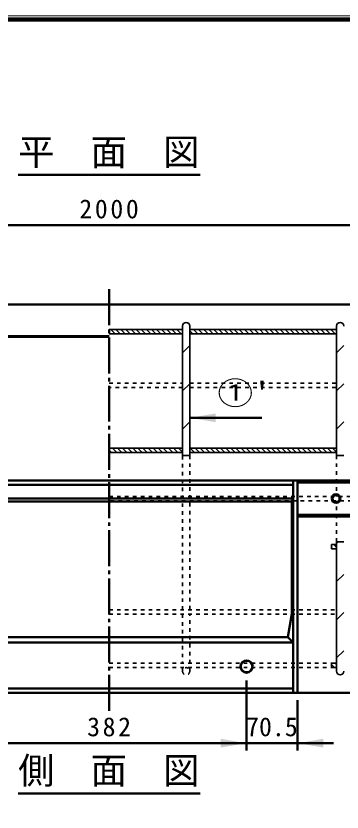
# Model space of a CAD drawing. Units: millimetres, scale not verified. Extents: x 100 to 4105, y 100 to 2870.
# Drawn here: x 2805 to 3258, y 1763 to 2870 of the extents above; entities that cross this region are included whole.
import ezdxf
from ezdxf.enums import TextEntityAlignment as Align

# ---------------------------------------------------------------- set-up
doc = ezdxf.new("R2010")
doc.units = ezdxf.units.MM
doc.header["$LTSCALE"] = 5
doc.linetypes.add('USER1', pattern=[2.2, 1, -1.2])
doc.linetypes.add('USER2', pattern=[13.4, 10, -1.2, 1, -1.2])
doc.layers.add('V-nasSTD', color=7, linetype='Continuous', lineweight=35)
doc.styles.add('ＭＳ ゴシック', font='')
doc.styles.get('ＭＳ ゴシック').set_extended_font_data('MS Gothic')

msp = doc.modelspace()

# ---------------------------------------------------------------- hatches: boundary and pattern name
at = {"layer": 'V-nasSTD'}
for points in [[(3082.168, 2317.208), (3046.168, 2311.208), (3082.168, 2305.208)], [(3089.168, 1852.887), (3125.168, 1858.887), (3089.168, 1864.887)], [(3231.668, 1864.887), (3195.668, 1858.887), (3231.668, 1852.887)]]:
    msp.add_hatch(color=256, dxfattribs=at).paths.add_polyline_path(points)

# ---------------------------------------------------------------- linework, layer by layer
at = {"layer": 'V-nasSTD', "lineweight": 100}
msp.add_line((4100, 2865), (105, 2865), dxfattribs=at)
at = {"layer": 'V-nasSTD', "lineweight": 50}
for p, q in [((2807.764, 2648.887), (3060.571, 2648.887)), ((1934.168, 2578.887), (3934.168, 2578.887)), ((3934.168, 2468.887), (1934.168, 2468.887)), ((2934.168, 2424.887), (1934.168, 2424.887)), ((2934.168, 2423.887), (1934.168, 2423.887)), ((3046.168, 2311.208), (3146.168, 2311.208)), ((2678.668, 2223.887), (3189.668, 2223.887)), ((2678.668, 2217.887), (3189.668, 2217.887)), ((3189.668, 2223.887), (3189.668, 1928.887)), ((3195.668, 2223.887), (3189.668, 2223.887)), ((3195.668, 2223.887), (3934.168, 2223.887)), ((3195.668, 2223.887), (3195.668, 2220.887)), ((3195.668, 2223.887), (3195.668, 1928.887)), ((3195.668, 2221.387), (3934.168, 2221.387)), ((2678.668, 2198.887), (3189.668, 2198.887)), ((2680.417, 2194.987), (3187.918, 2194.987)), ((3187.918, 2194.987), (3189.668, 2198.887)), ((3187.918, 2194.987), (3187.918, 2038.887)), ((3934.168, 2176.387), (3195.668, 2176.387)), ((3195.668, 2173.887), (3934.168, 2173.887)), ((3182.48, 2006.057), (3187.918, 2038.887)), ((2685.855, 2006.057), (3182.48, 2006.057)), ((3182.48, 2006.057), (3189.668, 1998.887)), ((2678.668, 1998.887), (3189.668, 1998.887)), ((3125.168, 1848.887), (3125.168, 1945.887)), ((2678.668, 1934.887), (3189.668, 1934.887)), ((2678.668, 1928.887), (3189.668, 1928.887)), ((3195.668, 1928.887), (3189.668, 1928.887)), ((3195.668, 1928.887), (3189.668, 1928.887)), ((3195.668, 1928.887), (3189.668, 1928.887)), ((3195.668, 1928.887), (3189.668, 1928.887)), ((3195.668, 1928.887), (3189.668, 1928.887)), ((3195.668, 1928.887), (3189.668, 1928.887)), ((3195.668, 1928.887), (3189.668, 1928.887)), ((3195.668, 1928.887), (3189.668, 1928.887)), ((3195.668, 1928.887), (3934.168, 1928.887)), ((3195.668, 1848.887), (3195.668, 1918.887)), ((2743.168, 1858.887), (3125.168, 1858.887)), ((3125.168, 1858.887), (3195.668, 1858.887)), ((3245.668, 1858.887), (3195.668, 1858.887)), ((2807.764, 1788.887), (3060.571, 1788.887))]:
    msp.add_line(p, q, dxfattribs=at)
at = {"layer": 'V-nasSTD', "linetype": 'USER2', "lineweight": 50}
msp.add_line((2934.168, 1903.887), (2934.168, 2493.887), dxfattribs=at)
at = {"layer": 'V-nasSTD'}
for p, q in [((3036.168, 2438.887), (3036.168, 2258.887)), ((3046.168, 2258.887), (3046.168, 2438.887)), ((3250.168, 2438.887), (3250.168, 2258.887)), ((2934.168, 2433.887), (3036.168, 2433.887)), ((2934.168, 2429.037), (2935.318, 2427.887)), ((3036.168, 2427.887), (2934.168, 2427.887)), ((2936.389, 2433.887), (2942.389, 2427.887)), ((2943.46, 2433.887), (2949.46, 2427.887)), ((2950.531, 2433.887), (2956.531, 2427.887)), ((2957.602, 2433.887), (2963.602, 2427.887)), ((2964.673, 2433.887), (2970.673, 2427.887)), ((2971.744, 2433.887), (2977.744, 2427.887)), ((2978.815, 2433.887), (2984.815, 2427.887)), ((2985.886, 2433.887), (2991.886, 2427.887)), ((2992.957, 2433.887), (2998.957, 2427.887)), ((3000.029, 2433.887), (3006.029, 2427.887)), ((3007.1, 2433.887), (3013.1, 2427.887)), ((3014.171, 2433.887), (3020.171, 2427.887)), ((3021.242, 2433.887), (3027.242, 2427.887)), ((3028.313, 2433.887), (3034.313, 2427.887)), ((3035.384, 2433.887), (3036.168, 2433.103)), ((3046.168, 2433.887), (3250.168, 2433.887)), ((3046.168, 2432.042), (3050.323, 2427.887)), ((3046.168, 2427.887), (3250.168, 2427.887)), ((3051.394, 2433.887), (3057.394, 2427.887)), ((3058.465, 2433.887), (3064.465, 2427.887)), ((3065.536, 2433.887), (3071.536, 2427.887)), ((3072.607, 2433.887), (3078.607, 2427.887)), ((3079.678, 2433.887), (3085.678, 2427.887)), ((3086.749, 2433.887), (3092.749, 2427.887)), ((3093.82, 2433.887), (3099.82, 2427.887)), ((3100.891, 2433.887), (3106.891, 2427.887)), ((3107.962, 2433.887), (3113.962, 2427.887)), ((3115.034, 2433.887), (3121.034, 2427.887)), ((3122.105, 2433.887), (3128.105, 2427.887)), ((3129.176, 2433.887), (3135.176, 2427.887)), ((3136.247, 2433.887), (3142.247, 2427.887)), ((3143.318, 2433.887), (3149.318, 2427.887)), ((3150.389, 2433.887), (3156.389, 2427.887)), ((3157.46, 2433.887), (3163.46, 2427.887)), ((3164.531, 2433.887), (3170.531, 2427.887)), ((3171.602, 2433.887), (3177.602, 2427.887)), ((3178.673, 2433.887), (3184.673, 2427.887)), ((3185.744, 2433.887), (3191.744, 2427.887)), ((3192.815, 2433.887), (3198.815, 2427.887)), ((3199.886, 2433.887), (3205.886, 2427.887)), ((3206.957, 2433.887), (3212.957, 2427.887)), ((3214.029, 2433.887), (3220.029, 2427.887)), ((3221.1, 2433.887), (3227.1, 2427.887)), ((3228.171, 2433.887), (3234.171, 2427.887)), ((3235.242, 2433.887), (3241.242, 2427.887)), ((3242.313, 2433.887), (3248.313, 2427.887)), ((3249.384, 2433.887), (3250.168, 2433.103)), ((3036.168, 2401.639), (3046.168, 2411.639)), ((3250.168, 2401.639), (3260.168, 2411.639)), ((3036.168, 2348.606), (3046.168, 2358.606)), ((3250.168, 2348.606), (3260.168, 2358.606)), ((3036.168, 2295.573), (3046.168, 2305.573)), ((3250.168, 2295.573), (3260.168, 2305.573)), ((2934.168, 2268.887), (3036.168, 2268.887)), ((2934.168, 2266.402), (2937.683, 2262.887)), ((3036.168, 2262.887), (2934.168, 2262.887)), ((2938.754, 2268.887), (2944.754, 2262.887)), ((2945.825, 2268.887), (2951.825, 2262.887)), ((2952.896, 2268.887), (2958.896, 2262.887)), ((2959.968, 2268.887), (2965.968, 2262.887)), ((2967.039, 2268.887), (2973.039, 2262.887)), ((2974.11, 2268.887), (2980.11, 2262.887)), ((2981.181, 2268.887), (2987.181, 2262.887)), ((2988.252, 2268.887), (2994.252, 2262.887)), ((2995.323, 2268.887), (3001.323, 2262.887)), ((3002.394, 2268.887), (3008.394, 2262.887)), ((3009.465, 2268.887), (3015.465, 2262.887)), ((3016.536, 2268.887), (3022.536, 2262.887)), ((3023.607, 2268.887), (3029.607, 2262.887)), ((3030.678, 2268.887), (3036.168, 2263.397)), ((3036.168, 2258.887), (3046.168, 2258.887)), ((3046.168, 2268.887), (3250.168, 2268.887)), ((3046.168, 2262.887), (3250.168, 2262.887)), ((3046.688, 2268.887), (3052.688, 2262.887)), ((3053.759, 2268.887), (3059.759, 2262.887)), ((3060.83, 2268.887), (3066.83, 2262.887)), ((3067.902, 2268.887), (3073.902, 2262.887)), ((3074.973, 2268.887), (3080.973, 2262.887)), ((3082.044, 2268.887), (3088.044, 2262.887)), ((3089.115, 2268.887), (3095.115, 2262.887)), ((3096.186, 2268.887), (3102.186, 2262.887)), ((3103.257, 2268.887), (3109.257, 2262.887)), ((3110.328, 2268.887), (3116.328, 2262.887)), ((3117.399, 2268.887), (3123.399, 2262.887)), ((3124.47, 2268.887), (3130.47, 2262.887)), ((3131.541, 2268.887), (3137.541, 2262.887)), ((3138.612, 2268.887), (3144.612, 2262.887)), ((3145.683, 2268.887), (3151.683, 2262.887)), ((3152.754, 2268.887), (3158.754, 2262.887)), ((3159.825, 2268.887), (3165.825, 2262.887)), ((3166.896, 2268.887), (3172.896, 2262.887)), ((3173.968, 2268.887), (3179.968, 2262.887)), ((3181.039, 2268.887), (3187.039, 2262.887)), ((3188.11, 2268.887), (3194.11, 2262.887)), ((3195.181, 2268.887), (3201.181, 2262.887)), ((3202.252, 2268.887), (3208.252, 2262.887)), ((3209.323, 2268.887), (3215.323, 2262.887)), ((3216.394, 2268.887), (3222.394, 2262.887)), ((3223.465, 2268.887), (3229.465, 2262.887)), ((3230.536, 2268.887), (3236.536, 2262.887)), ((3237.607, 2268.887), (3243.607, 2262.887)), ((3244.678, 2268.887), (3250.168, 2263.397)), ((3250.168, 2258.887), (3260.168, 2258.887)), ((3250.168, 2138.887), (3250.168, 1958.887)), ((3250.168, 2138.887), (3260.168, 2138.887)), ((3250.168, 2136.474), (3252.58, 2138.887)), ((3243.168, 2134.887), (3250.168, 2134.887)), ((3243.168, 2134.887), (3243.168, 2128.887)), ((3250.168, 2134.887), (3243.168, 2134.887)), ((3243.168, 2134.887), (3243.168, 2128.887)), ((3243.168, 2130.844), (3245.125, 2128.887)), ((3243.168, 2128.887), (3250.168, 2128.887)), ((3243.168, 2128.887), (3250.168, 2128.887)), ((3246.196, 2134.887), (3250.168, 2130.915)), ((3250.168, 2083.441), (3260.168, 2093.441)), ((3250.168, 2030.408), (3260.168, 2040.408)), ((3250.168, 1977.375), (3260.168, 1987.375)), ((2934.168, 1972.732), (2934.322, 1972.887)), ((3243.168, 1969.887), (3250.168, 1969.887)), ((3243.168, 1969.887), (3243.168, 1963.887)), ((3243.168, 1969.887), (3243.168, 1963.887)), ((3250.168, 1969.887), (3243.168, 1969.887)), ((3243.168, 1968.209), (3247.49, 1963.887)), ((3243.168, 1963.887), (3250.168, 1963.887)), ((3243.168, 1963.887), (3250.168, 1963.887)), ((3248.561, 1969.887), (3250.168, 1968.281))]:
    msp.add_line(p, q, dxfattribs=at)
at = {"layer": 'V-nasSTD', "linetype": 'USER1'}
for p, q in [((2934.168, 2359.529), (3036.168, 2359.529)), ((3046.168, 2359.529), (3250.168, 2359.529)), ((3036.168, 2353.529), (2934.168, 2353.529)), ((3046.168, 2353.529), (3250.168, 2353.529)), ((3036.168, 2044.244), (3036.168, 2258.887)), ((3046.168, 2258.887), (3046.168, 2044.244)), ((3250.168, 2258.887), (3250.168, 2201.887)), ((2934.168, 2201.887), (3909.168, 2201.887)), ((3909.168, 2195.887), (2934.168, 2195.887)), ((3250.168, 2138.887), (3250.168, 2195.887)), ((2934.168, 2044.244), (3250.168, 2044.244)), ((2934.168, 2038.244), (3250.168, 2038.244)), ((3036.168, 2038.244), (3036.168, 1969.887)), ((3046.168, 1969.887), (3046.168, 2038.244)), ((2934.168, 1969.887), (3243.168, 1969.887)), ((2934.168, 1963.887), (3243.168, 1963.887)), ((3036.168, 1963.887), (3036.168, 1958.887)), ((3046.168, 1963.887), (3046.168, 1958.887))]:
    msp.add_line(p, q, dxfattribs=at)
at = {"layer": 'V-nasSTD', "lineweight": 13}
msp.add_lwpolyline([(100, 100), (100, 2870), (4105, 2870), (4105, 100)], close=True, dxfattribs=at)
at = {"layer": 'V-nasSTD', "lineweight": 50}
for centre, radius in [((3249.368, 2198.887), 6), ((3249.368, 2198.887), 5), ((3125.168, 1965.387), 8.5), ((3125.168, 1965.387), 8)]:
    msp.add_circle(centre, radius, dxfattribs=at)
at = {"layer": 'V-nasSTD', "linetype": 'USER1'}
msp.add_circle((3041.168, 1958.887), 5, dxfattribs=at)
at = {"layer": 'V-nasSTD'}
for centre, start, end in [((3041.168, 2438.887), 0, 180), ((3255.168, 2438.887), 0, 180), ((3255.168, 1958.887), 180, 0)]:
    msp.add_arc(centre, 5, start, end, dxfattribs=at)

# ---------------------------------------------------------------- texts
at = {"layer": 'V-nasSTD', "style": 'ＭＳ ゴシック'}
for s, height, p in [('平\u3000面\u3000図', 36.95, (2807.764, 2699.287)), ('70.5', 26.39, (3124.418, 1894.887)), ('側\u3000面\u3000図', 36.95, (2807.764, 1839.287))]:
    msp.add_text(s, height=height, dxfattribs=at).set_placement(p, align=Align.TOP_LEFT)
at = {"layer": 'V-nasSTD', "style": 'ＭＳ ゴシック', "width": 1.15}
msp.add_text("①'", height=31.67, dxfattribs=at).set_placement((3084.568, 2361.408), align=Align.TOP_LEFT)
at = {"layer": 'V-nasSTD', "char_height": 26.39, "attachment_point": 1, "style": 'ＭＳ ゴシック'}
for s, insert in [('\\T1.2;2000', (2892.768, 2614.887)), ('\\T1.2;382', (2903.568, 1894.887))]:
    msp.add_mtext(s, dxfattribs=dict(at, insert=insert))

doc.saveas('drawing.dxf')
